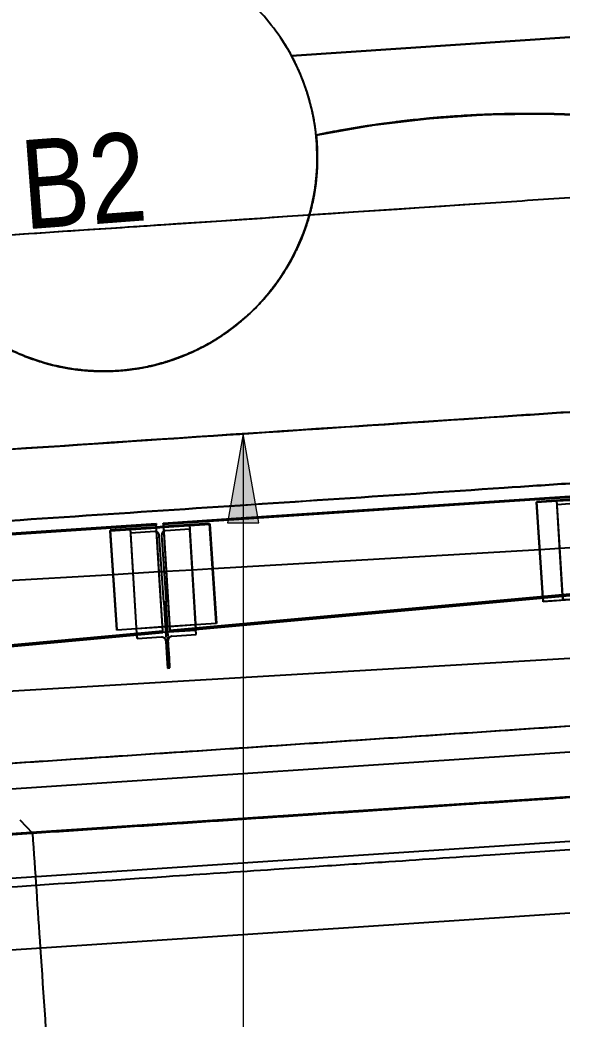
# Model space of a CAD drawing. Header units: metres. Extents: x -1161 to -1080, y 3 to 563.
# Drawn here: x -1092.385 to -1090.82, y 543.715 to 546.52 of the extents above; entities that cross this region are included whole.
import ezdxf

# ---------------------------------------------------------------- set-up
doc = ezdxf.new("R2010")
doc.units = ezdxf.units.M
for name, color, linetype, lineweight in [('A-ANNO-NOTE', 7, 'Continuous', 9), ('A-GENM', 7, 'Continuous', 35), ('G-ANNO-TEXT', 7, 'Continuous', 9)]:
    doc.layers.add(name, color=color, linetype=linetype, lineweight=lineweight)
doc.styles.add('Arial Narrow_2', font='ARIALN.TTF', dxfattribs={"height": 0.25})

# ---------------------------------------------------------------- blocks, each defined once
blk = doc.blocks.new('Foundations-Piles - Px-1200-66435276-DRG-2873171 - BARRIER LAYOUT')
at = {"layer": 'A-GENM', "color": 9, "lineweight": 25, "true_color": 0xbebebe}
for start, end in [(98.1818, 106.3636), (98.5782, 105.4247), (98.1818, 98.5782), (90, 98.1818), (95.8548, 98.1818), (90.7299, 95.8548), (90, 90.7299), (87.5897, 90), (81.8182, 90), (81.8182, 87.5897), (73.6364, 81.8182), (73.6364, 81.8182), (106.3636, 114.5455), (110.7525, 114.4246), (106.422, 110.7525), (105.4247, 106.3636), (65.4545, 73.6364), (65.4545, 73.6364), (114.5455, 122.7273), (114.5998, 118.9596), (57.2727, 65.4545), (57.2727, 65.4545), (118.9596, 122.6193), (122.7273, 128.2081), (127.1766, 128.2081), (122.7748, 127.1766), (49.0909, 57.2727), (49.0909, 57.2727), (130.9091, 139.0909), (130.9499, 135.4088), (128.2081, 130.9091), (128.2081, 130.8148), (40.9091, 49.0909), (40.9091, 49.0909), (135.4088, 139.0112), (139.0909, 147.2727), (32.7273, 40.9091), (32.7273, 40.9091), (139.1249, 147.2082), (147.2727, 155.4545), (147.3232, 155.4545), (24.5455, 32.6959), (24.5455, 32.6959), (155.4545, 163.6364), (155.5026, 163.6364), (16.3636, 24.5455), (16.3636, 24.5455), (163.6364, 171.8182), (163.6687, 171.8182), (8.1818, 16.3636), (8.1818, 16.3636), (171.8182, 180), (171.8345, 180), (0, 8.1818), (0, 8.1818), (180, 188.0537), (180, 196.3636), (351.8182, 0), (351.8182, 0), (188.0537, 188.1818), (188.2108, 190.7362), (190.7362, 196.1076), (343.6364, 351.8182), (343.6364, 351.8182), (196.1076, 196.3636), (196.3636, 204.4353), (196.4229, 199.3252), (335.4545, 343.6364), (335.4545, 343.6364), (199.3252, 204.1617), (204.1617, 204.4353), (204.5455, 212.7273), (204.5753, 207.6074), (327.2727, 335.4545), (327.2727, 335.4545), (207.6074, 212.216), (212.216, 212.6153), (212.7273, 229.0909), (212.7675, 215.7873), (319.0909, 327.2727), (319.0909, 327.2727), (215.7873, 220.2705), (220.2705, 220.7706), (220.9598, 223.9208), (223.9208, 228.3253), (310.9091, 319.0909), (312.0383, 319.0909), (228.3253, 228.9267), (310.9091, 312.0383), (229.0909, 245.4545), (229.1523, 232.0292), (232.0292, 236.3804), (302.7273, 310.9091), (304.1732, 308.7028), (308.7028, 310.9091), (236.3804, 237.0837), (294.5455, 302.7273), (300.7734, 302.7273), (302.7273, 304.1732), (237.3448, 240.1226), (240.1226, 244.4359), (296.2941, 300.7734), (244.4359, 245.2418), (245.4545, 261.8182), (245.5373, 248.2063), (248.2063, 252.4916), (286.3636, 294.5455), (288.5543, 292.879), (292.879, 294.5455), (294.5455, 296.2941), (252.4916, 253.2914), (253.7297, 256.2833), (256.2833, 260.5478), (278.1818, 286.3636), (280.4904, 284.7195), (284.7195, 286.0519), (286.4972, 288.5543), (260.5478, 261.5618), (261.8182, 269.2074), (261.922, 264.3556), (264.3556, 268.6045), (268.6045, 269.2074), (269.2074, 269.7239), (269.2074, 270), (270, 278.1818), (270.114, 272.4243), (272.4243, 276.6617), (276.6617, 277.8872), (278.3057, 280.4904)]:
    blk.add_arc((0, 0), 0.6, start, end, dxfattribs=at)
at = {"layer": 'A-GENM', "color": 254, "lineweight": 25, "true_color": 0xd1d1d1}
for start, end in [(114.4246, 114.5455), (220.7706, 220.9091), (228.9267, 229.0909), (237.0837, 237.2727), (245.2418, 245.4545), (253.4012, 253.6364), (286.0519, 286.4972), (261.5618, 261.8182), (269.7239, 270.114), (277.8872, 278.3057)]:
    blk.add_arc((0, 0), 0.6, start, end, dxfattribs=at)
blk = doc.blocks.new('Shotcrete Adaptive v1 - 1200 Dia Pile _ 2_000 Spacing-61394166-DRG-2873171 - BARRIER LAYOUT')
at = {"layer": 'A-GENM', "color": 9, "lineweight": 25, "true_color": 0xbebebe}
for p, q in [((-0.4546, 0.25), (0.3285, 0.25)), ((0.3285, 0.25), (-0.4546, 0.25))]:
    blk.add_line(p, q, dxfattribs=at)
for centre, radius, start, end in [((-1, 0), 0.6, 23.3367, 24.6243), ((-1, 0), 0.6, 23.3367, 24.6243), ((-1, 0), 0.6, 20.0093, 23.3367), ((-1, 0), 0.6, 20.0093, 23.3367), ((-1, 0), 0.6, 15.4714, 20.0093), ((-1, 0), 0.6, 15.4714, 20.0093), ((-1, 0), 0.6, 12.0806, 15.4714), ((-1, 0), 0.6, 12.0806, 15.4714), ((-1, 0), 0.6, 7.5924, 12.0806), ((-1, 0), 0.6, 7.5924, 12.0806), ((-1, 0), 0.6, 4.1865, 7.5924), ((-1, 0), 0.6, 4.1865, 7.5924), ((-1, 0), 0.6, 2.2116, 4.1865), ((-1, 0), 0.6, 2.2116, 4.1865), ((0, -2.95), 3, 83.9893, 97.6709), ((0, -2.95), 3, 94.3744, 94.7408), ((0, -2.95), 3, 91.3583, 91.6834), ((0, -2.95), 3, 88.3165, 88.6417), ((0, -2.95), 3, 85.259, 85.6257), ((0, -2.95), 3, 97.3435, 97.6709)]:
    blk.add_arc(centre, radius, start, end, dxfattribs=at)
at = {"layer": 'A-GENM', "color": 254, "lineweight": 25, "true_color": 0xd1d1d1}
for start, end in [(96.3062, 97.3435), (94.8901, 96.2931), (94.7408, 94.8877), (92.1182, 94.3744), (91.6834, 92.1128), (90.7285, 91.3583), (89.2752, 90.7239), (88.6417, 89.2706), (87.8863, 88.3165), (85.6257, 87.8809), (85.1118, 85.259), (83.9893, 85.1093)]:
    blk.add_arc((0, -2.95), 3, start, end, dxfattribs=at)
blk = doc.blocks.new('StitchPour_RS36B_01 - StitchPour_RS36B_01-61148557-DRG-2873171 - BARRIER LAYOUT')
at = {"layer": 'A-GENM', "color": 253, "lineweight": 25, "true_color": 0xa3a3a3}
for points, knots in [([(147.5236, -5.511), (147.4982, -5.4359), (147.2612, -4.7355), (146.8126, -3.4099), (146.3893, -2.1593), (146.1777, -1.5341)], [-0.2120186, -0.2120186, -0.2120186, -0.2120186, -0.2, -0.1, 0, 0, 0, 0]), ([(145.6093, -1.7264), (145.7681, -2.1953), (146.0855, -3.1331), (146.5298, -4.4462), (146.8155, -5.2903), (146.9424, -5.6655)], [-1, -1, -1, -1, -0.925, -0.85, -0.7899954, -0.7899954, -0.7899954, -0.7899954]), ([(147.1547, -4.4208), (147.1464, -4.3964), (147.1245, -4.3317), (147.1026, -4.267), (147.089, -4.2266)], [-0.15389503, -0.15389503, -0.15389503, -0.15389503, -0.15, -0.14354522, -0.14354522, -0.14354522, -0.14354522])]:
    blk.add_open_spline(points, degree=3, knots=knots, dxfattribs=at)
at = {"layer": 'A-GENM', "color": 9, "lineweight": 25, "true_color": 0xbebebe}
for points in [[(147.089, -4.2266), (147.0071, -3.9848), (146.9253, -3.743), (146.8435, -3.5012)], [(147.4473, -5.2856), (147.3498, -4.9973), (147.2522, -4.709), (147.1547, -4.4208)], [(146.8789, -5.4778), (146.8545, -5.4057), (146.8302, -5.3336), (146.8058, -5.2615)], [(147.5236, -5.511), (147.4982, -5.4359), (147.4727, -5.3607), (147.4473, -5.2856)], [(146.9424, -5.6655), (146.9213, -5.6029), (146.9001, -5.5404), (146.8789, -5.4778)]]:
    blk.add_open_spline(points, degree=3, dxfattribs=at)
at = {"layer": 'A-GENM', "color": 253, "lineweight": 25, "true_color": 0xa3a3a3}
blk.add_open_spline([(146.8058, -5.2615), (146.6416, -4.7765), (146.4775, -4.2915), (146.3134, -3.8064)], degree=3, dxfattribs=at)
blk = doc.blocks.new('SCR_SE_2 - SCR_SE_2-66993703-DRG-2873171 - BARRIER LAYOUT')
at = {"layer": 'A-GENM', "color": 253, "lineweight": 25, "true_color": 0xa3a3a3}
for p, q in [((0, 0.004), (0, 0)), ((1.18, 0.0039), (0, 0.004)), ((0.0016, -0.2988), (0, 0.004)), ((0.0009, -0.1696), (0, 0)), ((0.0001, 0), (1.18, 0)), ((1.18, 0), (1.18, 0.0039)), ((1.1817, -0.3276), (1.18, 0.0039)), ((1.18, 0), (1.18, -0.0059)), ((1.18, -0.0059), (1.1809, -0.1852)), ((0.0015, -0.2988), (0.0009, -0.1696)), ((1.1809, -0.1852), (1.1817, -0.3276)), ((0.0016, -0.3025), (0.0015, -0.2988)), ((0.0016, -0.3027), (0.0016, -0.2988)), ((0.0016, -0.2988), (1.1817, -0.3276)), ((1.1817, -0.3316), (0.0016, -0.3027)), ((1.1817, -0.3276), (1.1817, -0.3316)), ((1.1817, -0.3316), (1.1817, -0.3276))]:
    blk.add_line(p, q, dxfattribs=at)
blk = doc.blocks.new('SCR_SE_3 - SCR_SE_3-66993704-DRG-2873171 - BARRIER LAYOUT')
at = {"layer": 'A-GENM', "color": 253, "lineweight": 25, "true_color": 0xa3a3a3}
for p, q in [((0.9746, 0.0039), (0.0359, 0.0039)), ((1.18, 0.0039), (0.9746, 0.0039)), ((1.18, 0), (1.18, 0.0039)), ((1.18, 0.0039), (1.1816, -0.2983)), ((0.0362, 0), (1.18, 0)), ((1.18, 0), (1.18, -0.0059)), ((1.18, -0.0059), (1.1814, -0.2652)), ((0.0542, -0.2707), (1.1816, -0.2983)), ((1.1816, -0.3022), (0.0545, -0.2747)), ((1.1814, -0.2652), (1.1816, -0.2983)), ((1.1816, -0.2983), (1.1816, -0.3022)), ((1.1816, -0.2983), (1.1816, -0.3022))]:
    blk.add_line(p, q, dxfattribs=at)
blk = doc.blocks.new('PLATE ph - PLATE ph-V19-DRG-2873171 - BARRIER LAYOUT')
at = {"layer": 'A-GENM', "color": 253, "lineweight": 25, "true_color": 0xa3a3a3}
for p, q in [((-1091.8519, 545.1061), (-1091.9816, 545.0975)), ((-1091.8333, 544.8269), (-1091.8519, 545.1061)), ((-1091.8517, 545.1046), (-1091.8519, 545.1061)), ((-1092.0016, 545.0961), (-1092.1313, 545.0875)), ((-1092.1313, 545.0875), (-1092.1126, 544.8082)), ((-1092.1313, 545.0875), (-1092.1311, 545.086)), ((-1092.1311, 545.086), (-1092.0743, 545.0898)), ((-1092.1126, 544.8082), (-1092.1311, 545.086)), ((-1092.0743, 545.0898), (-1092.0015, 545.0946)), ((-1091.9816, 545.0975), (-1092.0016, 545.0961)), ((-1092.0015, 545.0946), (-1091.9815, 545.096)), ((-1091.9815, 545.096), (-1091.9087, 545.1008)), ((-1091.9087, 545.1008), (-1091.8518, 545.1046)), ((-1091.8517, 545.1046), (-1091.8331, 544.8254)), ((-1091.8916, 544.823), (-1091.8333, 544.8269)), ((-1091.8331, 544.8254), (-1091.8915, 544.8215)), ((-1091.8333, 544.8269), (-1091.8331, 544.8254)), ((-1092.1126, 544.8082), (-1092.0572, 544.8119)), ((-1092.1125, 544.8067), (-1092.1126, 544.8082)), ((-1092.1125, 544.8067), (-1092.1126, 544.8082)), ((-1092.0571, 544.8104), (-1092.1125, 544.8067)), ((-1092.0572, 544.8119), (-1091.9844, 544.8168)), ((-1091.9843, 544.8153), (-1092.0571, 544.8104)), ((-1091.9844, 544.8168), (-1091.9709, 544.8177)), ((-1091.9708, 544.8162), (-1091.9843, 544.8153)), ((-1091.9644, 544.8166), (-1091.97, 544.8162)), ((-1091.9696, 544.8178), (-1091.9645, 544.8181)), ((-1091.9645, 544.8181), (-1091.8916, 544.823)), ((-1091.8915, 544.8215), (-1091.9644, 544.8166))]:
    blk.add_line(p, q, dxfattribs=at)
blk = doc.blocks.new('PLATE ph - PLATE ph-V20-DRG-2873171 - BARRIER LAYOUT')
at = {"layer": 'A-GENM', "color": 253, "lineweight": 25, "true_color": 0xa3a3a3}
for p, q in [((-1090.8407, 545.1736), (-1090.9339, 545.1673)), ((-1090.9339, 545.1673), (-1090.9159, 544.8973)), ((-1090.9339, 545.1673), (-1090.9338, 545.1659)), ((-1090.9338, 545.1659), (-1090.877, 545.1696)), ((-1090.9159, 544.8973), (-1090.9338, 545.1659)), ((-1090.877, 545.1696), (-1090.8407, 545.1721)), ((-1090.9153, 544.8881), (-1090.9159, 544.8973)), ((-1090.9159, 544.8973), (-1090.9153, 544.8881)), ((-1090.9153, 544.8881), (-1090.8407, 544.893)), ((-1090.9152, 544.8866), (-1090.9153, 544.8881)), ((-1090.9152, 544.8866), (-1090.9153, 544.8881)), ((-1090.8407, 544.8916), (-1090.9152, 544.8866))]:
    blk.add_line(p, q, dxfattribs=at)
blk = doc.blocks.new('POST_2020_1B_310UB - 1B-68560600-DRG-2873171 - BARRIER LAYOUT')
at = {"layer": 'A-GENM', "color": 253, "lineweight": 25, "true_color": 0xa3a3a3}
for p, q in [((-1092.0744, 545.0913), (-1092.0016, 545.0961)), ((-1092.0736, 545.0793), (-1092.0744, 545.0913)), ((-1092.0563, 544.7972), (-1092.0744, 545.0913)), ((-1092.0055, 545.0839), (-1092.0736, 545.0793)), ((-1092.0562, 544.7972), (-1092.0736, 545.0793)), ((-1092.0032, 545.0838), (-1092.0055, 545.0839)), ((-1092.0011, 545.0833), (-1092.0032, 545.0838)), ((-1092.0016, 545.0961), (-1091.9816, 545.0975)), ((-1091.9972, 545.081), (-1092.0008, 545.0831)), ((-1091.9808, 545.0843), (-1091.9839, 545.0819)), ((-1091.9816, 545.0975), (-1091.9088, 545.1023)), ((-1091.9783, 545.0855), (-1091.9804, 545.0847)), ((-1091.9761, 545.0858), (-1091.9783, 545.0855)), ((-1091.908, 545.0904), (-1091.9761, 545.0858)), ((-1091.9088, 545.1023), (-1091.908, 545.0904)), ((-1091.9088, 545.1023), (-1091.8907, 544.8083)), ((-1091.8906, 544.8083), (-1091.908, 545.0904)), ((-1091.9808, 544.8851), (-1091.9934, 545.0731)), ((-1091.9867, 545.0735), (-1091.9741, 544.8856)), ((-1091.9749, 544.8855), (-1091.9808, 544.8851)), ((-1091.9808, 544.8851), (-1091.9752, 544.7889)), ((-1091.9685, 544.7894), (-1091.9741, 544.8856)), ((-1092.0562, 544.7952), (-1092.0563, 544.7972)), ((-1091.9833, 544.8001), (-1092.0562, 544.7952)), ((-1092.0561, 544.7952), (-1092.0562, 544.7972)), ((-1091.8906, 544.8063), (-1091.9833, 544.8001)), ((-1091.8907, 544.8083), (-1091.8906, 544.8063)), ((-1091.8898, 544.7946), (-1091.8906, 544.8083)), ((-1091.8898, 544.7946), (-1091.8906, 544.8063)), ((-1092.0562, 544.7952), (-1092.0561, 544.7932)), ((-1092.056, 544.7932), (-1092.0561, 544.7952)), ((-1092.0561, 544.7932), (-1092.0554, 544.7836)), ((-1092.0554, 544.7836), (-1092.056, 544.7932)), ((-1092.0554, 544.7836), (-1091.9873, 544.7881)), ((-1091.9873, 544.7881), (-1091.9851, 544.7881)), ((-1091.9851, 544.7881), (-1091.9829, 544.7876)), ((-1091.9829, 544.7876), (-1091.9791, 544.7854)), ((-1091.9752, 544.7776), (-1091.9751, 544.7759)), ((-1091.9751, 544.7881), (-1091.975, 544.7862)), ((-1091.9751, 544.7759), (-1091.9684, 544.7763)), ((-1091.9751, 544.7759), (-1091.9718, 544.7278)), ((-1091.9749, 544.7839), (-1091.9748, 544.7823)), ((-1091.9747, 544.7816), (-1091.9746, 544.7799)), ((-1091.9746, 544.7796), (-1091.9745, 544.7777)), ((-1091.9745, 544.7775), (-1091.9716, 544.7278)), ((-1091.9684, 544.7763), (-1091.9685, 544.7781)), ((-1091.9682, 544.7846), (-1091.9684, 544.7876)), ((-1091.9651, 544.7282), (-1091.9684, 544.7763)), ((-1091.9681, 544.7824), (-1091.9682, 544.7841)), ((-1091.9633, 544.7009), (-1091.968, 544.782)), ((-1091.9657, 544.7863), (-1091.9622, 544.7889)), ((-1091.9622, 544.7889), (-1091.9601, 544.7897)), ((-1091.9601, 544.7897), (-1091.959, 544.79)), ((-1091.9579, 544.7901), (-1091.8898, 544.7946)), ((-1091.9718, 544.7278), (-1091.9699, 544.7004)), ((-1091.9715, 544.7268), (-1091.9699, 544.7004)), ((-1091.9633, 544.7009), (-1091.9651, 544.7282)), ((-1091.9699, 544.7004), (-1091.9633, 544.7009))]:
    blk.add_line(p, q, dxfattribs=at)
for centre, start_param, end_param in [((-1091.9866, 544.7769), 0.005558, 0.79098), ((-1091.9571, 544.7788), 2.361753, 3.147174), ((-1091.9571, 544.7788), 1.626409, 1.676451), ((-1091.9571, 544.7788), 1.576366, 1.626409)]:
    blk.add_ellipse(centre, major_axis=(0.0114, 0.0007), ratio=0.989162, start_param=start_param, end_param=end_param, dxfattribs=at)
for points in [[(-1091.9934, 545.0731), (-1091.9935, 545.0746), (-1091.9942, 545.0775), (-1091.9961, 545.08), (-1091.9972, 545.081)], [(-1091.9839, 545.0819), (-1091.9849, 545.0807), (-1091.9864, 545.0781), (-1091.9868, 545.0751), (-1091.9867, 545.0735)]]:
    blk.add_open_spline(points, degree=3, dxfattribs=at)
blk = doc.blocks.new('POST_1820_1B_310UB - 1B-68564336-DRG-2873171 - BARRIER LAYOUT')
at = {"layer": 'A-GENM', "color": 253, "lineweight": 25, "true_color": 0xa3a3a3}
for p, q in [((-1090.8771, 545.1711), (-1090.8407, 545.1736)), ((-1090.8763, 545.1592), (-1090.8771, 545.1711)), ((-1090.8607, 544.9044), (-1090.8771, 545.1711)), ((-1090.8407, 545.1616), (-1090.8763, 545.1592)), ((-1090.8606, 544.9044), (-1090.8763, 545.1592)), ((-1090.8407, 544.9057), (-1090.8607, 544.9044)), ((-1090.8607, 544.9044), (-1090.8605, 544.9024)), ((-1090.8605, 544.9024), (-1090.8606, 544.9044)), ((-1090.8605, 544.9024), (-1090.8599, 544.8928)), ((-1090.8599, 544.8928), (-1090.8605, 544.9024)), ((-1090.8599, 544.8928), (-1090.8407, 544.894))]:
    blk.add_line(p, q, dxfattribs=at)
blk = doc.blocks.new('Top of Pavement - RL A - Top of Pavement - RL A-68818558-DRG-2873171 - BARRIER LAYOUT')
at = {"layer": 'A-GENM', "color": 9, "lineweight": 25, "true_color": 0xbebebe}
blk.add_open_spline([(144.5871, -2.0723), (144.6064, -2.1294), (144.6707, -2.3192), (144.7798, -2.6417), (144.9146, -3.04), (145.0494, -3.4383), (145.1842, -3.8366), (145.319, -4.2349), (145.4538, -4.6331), (145.5886, -5.0314), (145.7234, -5.4297), (145.8263, -5.7337), (145.8842, -5.9048), (145.8972, -5.9433)], degree=3, knots=[0.7010705, 0.7010705, 0.7010705, 0.7010705, 0.70231214, 0.70520231, 0.70809249, 0.71098266, 0.71387283, 0.71676301, 0.71965318, 0.72254335, 0.72543353, 0.7283237, 0.72916006, 0.72916006, 0.72916006, 0.72916006], dxfattribs=at)
for points in [[(145.6484, -4.5875), (145.6034, -4.4548), (145.5585, -4.322), (145.5136, -4.1892)], [(145.7832, -4.9858), (145.7382, -4.853), (145.6933, -4.7203), (145.6484, -4.5875)], [(145.918, -5.3841), (145.873, -5.2513), (145.8281, -5.1186), (145.7832, -4.9858)], [(146.0528, -5.7824), (146.0078, -5.6496), (145.9629, -5.5168), (145.918, -5.3841)], [(146.0899, -5.892), (146.0775, -5.8555), (146.0651, -5.8189), (146.0528, -5.7824)]]:
    blk.add_open_spline(points, degree=3, dxfattribs=at)
blk = doc.blocks.new('T2DPAA-T2D-C3S-RS-M3D-100334_rvt-1-DRG-2873171 - BARRIER LAYOUT')
at = {"layer": 'A-GENM', "color": 9, "lineweight": 25, "true_color": 0xbebebe}
for p, q in [((-1091.5509, 546.1721), (-1091.553, 546.1968)), ((-1091.5496, 546.1321), (-1091.5509, 546.1721)), ((-1091.55, 546.1139), (-1091.5496, 546.1321)), ((-1091.5533, 546.0676), (-1091.5514, 546.0878)), ((-1091.5514, 546.0878), (-1091.55, 546.1139)), ((-1091.5558, 546.048), (-1091.5538, 546.0637)), ((-1091.5537, 546.0639), (-1091.5534, 546.0669)), ((-1091.5638, 546.0043), (-1091.5584, 546.0315)), ((-1091.5584, 546.0315), (-1091.5558, 546.048)), ((-1091.5698, 545.9795), (-1091.5638, 546.0043)), ((-1091.5711, 545.9747), (-1091.5699, 545.9792)), ((-1091.5737, 545.9656), (-1091.572, 545.9715)), ((-1091.5719, 545.9718), (-1091.5712, 545.9743)), ((-1091.6029, 545.8866), (-1091.5877, 545.9234)), ((-1091.643, 545.8124), (-1091.6229, 545.8466)), ((-1091.6496, 545.8022), (-1091.643, 545.8124)), ((-1091.6684, 545.7754), (-1091.6498, 545.8019)), ((-1091.693, 545.7446), (-1091.6684, 545.7754)), ((-1091.7521, 545.6844), (-1091.7236, 545.7113)), ((-1091.819, 545.6331), (-1091.7873, 545.6555)), ((-1091.8924, 545.5917), (-1091.8584, 545.6092)), ((-1092.3846, 545.5817), (-1092.3037, 545.5539)), ((-1091.9709, 545.561), (-1091.9356, 545.5733)), ((-1092.221, 545.538), (-1092.193, 545.5354)), ((-1092.1359, 545.5339), (-1092.1032, 545.5356)), ((-1092.0529, 545.5416), (-1092.0508, 545.542)), ((-1092.0496, 545.5422), (-1092.0175, 545.5485)), ((-1092.3854, 544.2746), (-1092.3495, 544.2371))]:
    blk.add_line(p, q, dxfattribs=at)
at = {"layer": 'A-GENM', "color": 253, "lineweight": 25, "true_color": 0xa3a3a3}
for p, q in [((-1090.925, 545.0327), (-1091.8434, 544.979)), ((-1090.925, 545.0327), (-1091.8434, 544.979)), ((-1090.8687, 545.036), (-1090.925, 545.0327)), ((-1090.8687, 545.036), (-1090.925, 545.0327)), ((-1090.8407, 545.0377), (-1090.8687, 545.036)), ((-1090.8407, 545.0377), (-1090.8687, 545.036)), ((-1092.0667, 544.9659), (-1092.1229, 544.9626)), ((-1092.0667, 544.9659), (-1092.1229, 544.9626)), ((-1091.9938, 544.9702), (-1092.0667, 544.9659)), ((-1091.9938, 544.9702), (-1092.0667, 544.9659)), ((-1091.9802, 544.971), (-1091.9938, 544.9702)), ((-1091.9802, 544.971), (-1091.9938, 544.9702)), ((-1091.9739, 544.9714), (-1091.9798, 544.971)), ((-1091.9739, 544.9714), (-1091.9798, 544.971)), ((-1091.901, 544.9756), (-1091.9739, 544.9714)), ((-1091.901, 544.9756), (-1091.9739, 544.9714)), ((-1091.8434, 544.979), (-1091.901, 544.9756)), ((-1091.8434, 544.979), (-1091.901, 544.9756)), ((-1092.1229, 544.9626), (-1093.0414, 544.9089)), ((-1092.1229, 544.9626), (-1093.0414, 544.9089)), ((-1090.8407, 544.7272), (-1093.2197, 544.588)), ((-1090.8407, 544.7272), (-1093.2197, 544.588)), ((-1090.8407, 544.4643), (-1093.2033, 544.3076)), ((-1090.8407, 544.3393), (-1093.196, 544.1831)), ((-1090.8407, 544.214), (-1093.1887, 544.0583)), ((-1093.177, 543.8587), (-1090.8407, 544.0136))]:
    blk.add_line(p, q, dxfattribs=at)
at = {"layer": 'A-GENM', "color": 9, "lineweight": 25, "true_color": 0xbebebe, "flags": 128}
for points in [[(-1091.553, 546.1968), (-1091.3947, 546.2245), (-1091.2352, 546.2438), (-1091.075, 546.2545), (-1090.9143, 546.2566), (-1090.8407, 546.2546)], [(-1091.5877, 545.9234), (-1091.5782, 545.951), (-1091.5737, 545.9656)], [(-1091.6229, 545.8466), (-1091.6088, 545.8739), (-1091.6029, 545.8866)], [(-1091.7236, 545.7113), (-1091.7003, 545.7362), (-1091.693, 545.7446)], [(-1091.7873, 545.6555), (-1091.7594, 545.678), (-1091.7521, 545.6844)], [(-1091.8584, 545.6092), (-1091.8259, 545.6286), (-1091.819, 545.6331)], [(-1091.9356, 545.5733), (-1091.8987, 545.5888), (-1091.8924, 545.5917)], [(-1092.3037, 545.5539), (-1092.2224, 545.5382), (-1092.221, 545.538)], [(-1092.0175, 545.5485), (-1091.9762, 545.5594), (-1091.9709, 545.561)], [(-1092.193, 545.5354), (-1092.1396, 545.5339), (-1092.1368, 545.5339)], [(-1092.1032, 545.5356), (-1092.057, 545.541), (-1092.0529, 545.5416)]]:
    blk.add_lwpolyline(points, dxfattribs=at)
at = {"layer": 'A-GENM', "color": 9, "lineweight": 25, "true_color": 0xbebebe}
for points in [[(-1091.0458, 546.2555), (-1091.0554, 546.2552), (-1091.065, 546.2549), (-1091.0746, 546.2545)], [(-1090.9727, 546.2568), (-1090.9971, 546.2566), (-1091.0214, 546.2562), (-1091.0458, 546.2555)], [(-1090.9142, 546.2566), (-1090.9337, 546.2568), (-1090.9532, 546.2569), (-1090.9727, 546.2568)], [(-1090.8997, 546.2563), (-1090.9045, 546.2564), (-1090.9093, 546.2565), (-1090.9141, 546.2565)], [(-1090.8407, 546.2545), (-1090.8651, 546.2554), (-1090.8895, 546.2561), (-1090.9139, 546.2564)], [(-1090.8407, 546.2546), (-1090.8603, 546.2554), (-1090.88, 546.2559), (-1090.8997, 546.2563)], [(-1091.3368, 546.2325), (-1091.3562, 546.23), (-1091.3756, 546.2274), (-1091.3949, 546.2245)], [(-1091.2643, 546.2409), (-1091.2885, 546.2384), (-1091.3127, 546.2356), (-1091.3368, 546.2325)], [(-1091.2356, 546.2437), (-1091.2452, 546.2428), (-1091.2548, 546.2419), (-1091.2643, 546.2409)], [(-1091.1916, 546.2475), (-1091.206, 546.2464), (-1091.2204, 546.2452), (-1091.2349, 546.2438)], [(-1091.0746, 546.2545), (-1091.1281, 546.2524), (-1091.1816, 546.2488), (-1091.2348, 546.2438)], [(-1091.1187, 546.2524), (-1091.143, 546.2511), (-1091.1673, 546.2495), (-1091.1916, 546.2475)], [(-1091.0747, 546.2545), (-1091.0894, 546.2539), (-1091.104, 546.2532), (-1091.1187, 546.2524)], [(-1091.4812, 546.2104), (-1091.5052, 546.2062), (-1091.5291, 546.2016), (-1091.553, 546.1968)], [(-1091.3952, 546.2244), (-1091.448, 546.2165), (-1091.5006, 546.2072), (-1091.5529, 546.1965)], [(-1091.4092, 546.2224), (-1091.4332, 546.2187), (-1091.4572, 546.2147), (-1091.4812, 546.2104)], [(-1091.395, 546.2245), (-1091.3997, 546.2238), (-1091.4044, 546.2231), (-1091.4092, 546.2224)], [(-1091.553, 546.1968), (-1091.5514, 546.1825), (-1091.5505, 546.1682), (-1091.55, 546.1539)], [(-1091.5529, 546.1965), (-1091.5513, 546.1813), (-1091.5503, 546.166), (-1091.5499, 546.1507)], [(-1091.55, 546.1539), (-1091.5499, 546.1528), (-1091.5499, 546.1518), (-1091.5499, 546.1508)], [(-1091.5499, 546.1497), (-1091.5498, 546.1485), (-1091.5498, 546.1473), (-1091.5498, 546.146)], [(-1091.5499, 546.1497), (-1091.5498, 546.1485), (-1091.5498, 546.1472), (-1091.5498, 546.1459)], [(-1091.5498, 546.146), (-1091.5496, 546.1363), (-1091.5496, 546.1265), (-1091.5499, 546.1167)], [(-1091.5498, 546.1459), (-1091.5496, 546.1361), (-1091.5496, 546.1263), (-1091.5499, 546.1166)], [(-1091.5499, 546.1167), (-1091.5499, 546.1154), (-1091.55, 546.1141), (-1091.55, 546.1128)], [(-1091.5499, 546.1166), (-1091.5499, 546.1154), (-1091.55, 546.1141), (-1091.55, 546.1129)], [(-1091.5501, 546.1109), (-1091.5506, 546.0965), (-1091.5517, 546.0822), (-1091.5533, 546.068)], [(-1091.55, 546.1129), (-1091.55, 546.1122), (-1091.5501, 546.1116), (-1091.5501, 546.1109)], [(-1091.5541, 546.0607), (-1091.5551, 546.0524), (-1091.5563, 546.0441), (-1091.5577, 546.0358)], [(-1091.5541, 546.0606), (-1091.5551, 546.0523), (-1091.5563, 546.044), (-1091.5577, 546.0357)], [(-1091.5537, 546.0638), (-1091.5539, 546.0627), (-1091.554, 546.0617), (-1091.5541, 546.0607)], [(-1091.5537, 546.0638), (-1091.5539, 546.0627), (-1091.554, 546.0616), (-1091.5541, 546.0606)], [(-1091.5533, 546.068), (-1091.5534, 546.067), (-1091.5535, 546.0661), (-1091.5536, 546.0651)], [(-1091.5577, 546.0358), (-1091.558, 546.0337), (-1091.5584, 546.0316), (-1091.5588, 546.0294)], [(-1091.5577, 546.0357), (-1091.558, 546.0337), (-1091.5584, 546.0316), (-1091.5588, 546.0295)], [(-1091.5588, 546.0294), (-1091.5617, 546.0131), (-1091.5652, 545.9969), (-1091.5695, 545.9808)], [(-1091.5595, 546.0254), (-1091.5621, 546.0113), (-1091.5652, 545.9973), (-1091.5688, 545.9834)], [(-1091.5588, 546.0295), (-1091.559, 546.0282), (-1091.5593, 546.0268), (-1091.5595, 546.0254)], [(-1091.5705, 545.9769), (-1091.571, 545.9752), (-1091.5714, 545.9735), (-1091.5719, 545.9718)], [(-1091.5706, 545.9768), (-1091.571, 545.9751), (-1091.5715, 545.9734), (-1091.5719, 545.9718)], [(-1091.5701, 545.9786), (-1091.5702, 545.978), (-1091.5704, 545.9774), (-1091.5706, 545.9768)], [(-1091.57, 545.9787), (-1091.5702, 545.9781), (-1091.5704, 545.9775), (-1091.5705, 545.9769)], [(-1091.5694, 545.9809), (-1091.5696, 545.9805), (-1091.5697, 545.9801), (-1091.5698, 545.9797)], [(-1091.5688, 545.9834), (-1091.569, 545.9826), (-1091.5692, 545.9817), (-1091.5694, 545.9809)], [(-1091.5791, 545.9482), (-1091.5797, 545.9461), (-1091.5804, 545.9441), (-1091.5811, 545.942)], [(-1091.5791, 545.9482), (-1091.5797, 545.9462), (-1091.5804, 545.9442), (-1091.581, 545.9422)], [(-1091.5766, 545.9561), (-1091.5774, 545.9534), (-1091.5782, 545.9508), (-1091.5791, 545.9482)], [(-1091.5766, 545.956), (-1091.5774, 545.9534), (-1091.5782, 545.9508), (-1091.5791, 545.9482)], [(-1091.5719, 545.9718), (-1091.5734, 545.9665), (-1091.575, 545.9613), (-1091.5766, 545.956)], [(-1091.5811, 545.942), (-1091.5857, 545.9284), (-1091.5908, 545.915), (-1091.5963, 545.9018)], [(-1091.581, 545.9422), (-1091.5856, 545.9286), (-1091.5907, 545.9152), (-1091.5962, 545.902)], [(-1091.5987, 545.8963), (-1091.6011, 545.8906), (-1091.6036, 545.8849), (-1091.6063, 545.8793)], [(-1091.5987, 545.8961), (-1091.6011, 545.8905), (-1091.6037, 545.8849), (-1091.6063, 545.8793)], [(-1091.5972, 545.8998), (-1091.5977, 545.8986), (-1091.5982, 545.8974), (-1091.5987, 545.8961)], [(-1091.5972, 545.8997), (-1091.5977, 545.8986), (-1091.5982, 545.8974), (-1091.5987, 545.8963)], [(-1091.5962, 545.902), (-1091.5965, 545.9012), (-1091.5968, 545.9005), (-1091.5972, 545.8998)], [(-1091.5963, 545.9018), (-1091.5966, 545.9011), (-1091.5969, 545.9004), (-1091.5972, 545.8997)], [(-1091.6143, 545.8629), (-1091.6207, 545.8501), (-1091.6277, 545.8376), (-1091.635, 545.8253)], [(-1091.6105, 545.8706), (-1091.6117, 545.8679), (-1091.613, 545.8653), (-1091.6143, 545.8628)], [(-1091.6104, 545.8706), (-1091.6117, 545.868), (-1091.613, 545.8655), (-1091.6143, 545.8629)], [(-1091.6063, 545.8792), (-1091.6077, 545.8763), (-1091.6091, 545.8734), (-1091.6105, 545.8706)], [(-1091.6063, 545.8792), (-1091.6077, 545.8763), (-1091.609, 545.8735), (-1091.6104, 545.8706)], [(-1091.6465, 545.8069), (-1091.6484, 545.804), (-1091.6503, 545.801), (-1091.6523, 545.7982)], [(-1091.6465, 545.8069), (-1091.6484, 545.804), (-1091.6503, 545.8011), (-1091.6523, 545.7982)], [(-1091.6385, 545.8195), (-1091.6411, 545.8153), (-1091.6438, 545.8111), (-1091.6465, 545.8069)], [(-1091.6385, 545.8195), (-1091.6411, 545.8153), (-1091.6438, 545.8111), (-1091.6465, 545.8069)], [(-1091.6364, 545.8231), (-1091.6369, 545.8222), (-1091.6375, 545.8213), (-1091.638, 545.8204)], [(-1091.6364, 545.823), (-1091.6369, 545.8222), (-1091.6374, 545.8213), (-1091.638, 545.8205)], [(-1091.6351, 545.8251), (-1091.6355, 545.8245), (-1091.6358, 545.824), (-1091.6362, 545.8234)], [(-1091.635, 545.8253), (-1091.6354, 545.8247), (-1091.6358, 545.824), (-1091.6361, 545.8234)], [(-1091.6586, 545.789), (-1091.6668, 545.7773), (-1091.6755, 545.7659), (-1091.6845, 545.7548)], [(-1091.6585, 545.7892), (-1091.6667, 545.7775), (-1091.6754, 545.766), (-1091.6844, 545.7549)], [(-1091.6523, 545.7982), (-1091.6544, 545.7951), (-1091.6564, 545.7921), (-1091.6586, 545.789)], [(-1091.6523, 545.7982), (-1091.6543, 545.7952), (-1091.6564, 545.7922), (-1091.6585, 545.7892)], [(-1091.6876, 545.751), (-1091.6905, 545.7475), (-1091.6935, 545.744), (-1091.6964, 545.7406)], [(-1091.6877, 545.7509), (-1091.6906, 545.7474), (-1091.6935, 545.744), (-1091.6964, 545.7406)], [(-1091.6844, 545.7549), (-1091.6848, 545.7544), (-1091.6852, 545.7539), (-1091.6856, 545.7534)], [(-1091.6845, 545.7548), (-1091.6849, 545.7543), (-1091.6853, 545.7538), (-1091.6856, 545.7534)], [(-1091.7129, 545.7224), (-1091.7227, 545.712), (-1091.7329, 545.7019), (-1091.7435, 545.6922)], [(-1091.7128, 545.7225), (-1091.7226, 545.7121), (-1091.7328, 545.702), (-1091.7433, 545.6923)], [(-1091.7037, 545.7324), (-1091.7067, 545.729), (-1091.7098, 545.7257), (-1091.7129, 545.7224)], [(-1091.7037, 545.7324), (-1091.7067, 545.7291), (-1091.7097, 545.7258), (-1091.7128, 545.7225)], [(-1091.6964, 545.7406), (-1091.6988, 545.7378), (-1091.7013, 545.7351), (-1091.7037, 545.7324)], [(-1091.6964, 545.7406), (-1091.6988, 545.7378), (-1091.7012, 545.7351), (-1091.7037, 545.7324)], [(-1091.7637, 545.6744), (-1091.7678, 545.671), (-1091.7719, 545.6676), (-1091.7761, 545.6642)], [(-1091.7637, 545.6744), (-1091.7677, 545.671), (-1091.7719, 545.6676), (-1091.776, 545.6643)], [(-1091.7552, 545.6817), (-1091.758, 545.6792), (-1091.7608, 545.6768), (-1091.7637, 545.6744)], [(-1091.7552, 545.6817), (-1091.758, 545.6792), (-1091.7608, 545.6768), (-1091.7637, 545.6744)], [(-1091.7466, 545.6893), (-1091.7495, 545.6867), (-1091.7523, 545.6842), (-1091.7552, 545.6817)], [(-1091.7467, 545.6892), (-1091.7495, 545.6867), (-1091.7523, 545.6842), (-1091.7552, 545.6817)], [(-1091.7446, 545.6912), (-1091.7453, 545.6905), (-1091.746, 545.6899), (-1091.7467, 545.6892)], [(-1091.7446, 545.6912), (-1091.7453, 545.6905), (-1091.7459, 545.6899), (-1091.7466, 545.6893)], [(-1091.7433, 545.6923), (-1091.7437, 545.6919), (-1091.7441, 545.6916), (-1091.7446, 545.6912)], [(-1091.7435, 545.6922), (-1091.7438, 545.6918), (-1091.7442, 545.6915), (-1091.7446, 545.6912)], [(-1091.8107, 545.6387), (-1091.8113, 545.6383), (-1091.8118, 545.6379), (-1091.8124, 545.6375)], [(-1091.8106, 545.6388), (-1091.811, 545.6385), (-1091.8114, 545.6382), (-1091.8118, 545.638)], [(-1091.7761, 545.6642), (-1091.7873, 545.6553), (-1091.7989, 545.6468), (-1091.8107, 545.6387)], [(-1091.776, 545.6643), (-1091.7872, 545.6554), (-1091.7988, 545.6469), (-1091.8106, 545.6388)], [(-1091.847, 545.6157), (-1091.8594, 545.6085), (-1091.8721, 545.6017), (-1091.8849, 545.5953)], [(-1091.8469, 545.6157), (-1091.8593, 545.6085), (-1091.872, 545.6017), (-1091.8848, 545.5954)], [(-1091.8309, 545.6254), (-1091.8362, 545.6221), (-1091.8416, 545.6188), (-1091.847, 545.6157)], [(-1091.8309, 545.6254), (-1091.8362, 545.6221), (-1091.8416, 545.6189), (-1091.8469, 545.6157)], [(-1091.8217, 545.6313), (-1091.8248, 545.6293), (-1091.8278, 545.6274), (-1091.8309, 545.6254)], [(-1091.8217, 545.6313), (-1091.8247, 545.6293), (-1091.8278, 545.6274), (-1091.8309, 545.6254)], [(-1091.8137, 545.6366), (-1091.8164, 545.6348), (-1091.819, 545.6331), (-1091.8217, 545.6313)], [(-1091.8138, 545.6366), (-1091.8164, 545.6348), (-1091.8191, 545.6331), (-1091.8217, 545.6313)], [(-1091.8126, 545.6374), (-1091.813, 545.6371), (-1091.8134, 545.6368), (-1091.8138, 545.6366)], [(-1092.3845, 545.5817), (-1092.3977, 545.5873), (-1092.4106, 545.5933), (-1092.4232, 545.5998)], [(-1091.9041, 545.5863), (-1091.9108, 545.5833), (-1091.9174, 545.5805), (-1091.9242, 545.5778)], [(-1091.9041, 545.5863), (-1091.9107, 545.5834), (-1091.9174, 545.5805), (-1091.9241, 545.5778)], [(-1091.8947, 545.5907), (-1091.8978, 545.5892), (-1091.901, 545.5877), (-1091.9041, 545.5863)], [(-1091.8946, 545.5907), (-1091.8978, 545.5892), (-1091.9009, 545.5877), (-1091.9041, 545.5863)], [(-1091.8877, 545.594), (-1091.89, 545.5929), (-1091.8923, 545.5918), (-1091.8947, 545.5907)], [(-1091.8877, 545.594), (-1091.89, 545.5928), (-1091.8923, 545.5918), (-1091.8946, 545.5907)], [(-1092.3446, 545.5664), (-1092.3581, 545.571), (-1092.3714, 545.5761), (-1092.3846, 545.5817)], [(-1092.3446, 545.5664), (-1092.3581, 545.571), (-1092.3714, 545.5761), (-1092.3845, 545.5817)], [(-1092.3037, 545.5539), (-1092.3175, 545.5576), (-1092.3312, 545.5617), (-1092.3446, 545.5664)], [(-1092.3037, 545.5539), (-1092.3175, 545.5576), (-1092.3312, 545.5617), (-1092.3446, 545.5664)], [(-1092.2618, 545.5444), (-1092.2759, 545.5471), (-1092.2899, 545.5502), (-1092.3037, 545.5539)], [(-1092.2618, 545.5444), (-1092.2759, 545.547), (-1092.2899, 545.5502), (-1092.3037, 545.5539)], [(-1091.9818, 545.5578), (-1091.9898, 545.5554), (-1091.9978, 545.5533), (-1092.0059, 545.5513)], [(-1091.9818, 545.5577), (-1091.9897, 545.5554), (-1091.9978, 545.5533), (-1092.0059, 545.5513)], [(-1091.9726, 545.5605), (-1091.9757, 545.5595), (-1091.9787, 545.5586), (-1091.9818, 545.5578)], [(-1091.9726, 545.5605), (-1091.9757, 545.5596), (-1091.9787, 545.5586), (-1091.9818, 545.5577)], [(-1091.9645, 545.5631), (-1091.9672, 545.5622), (-1091.9699, 545.5613), (-1091.9726, 545.5605)], [(-1091.9646, 545.563), (-1091.9673, 545.5622), (-1091.9699, 545.5613), (-1091.9726, 545.5605)], [(-1091.9242, 545.5778), (-1091.9375, 545.5724), (-1091.9509, 545.5675), (-1091.9646, 545.563)], [(-1092.225, 545.5385), (-1092.2373, 545.5401), (-1092.2496, 545.542), (-1092.2618, 545.5444)], [(-1092.225, 545.5385), (-1092.2373, 545.5401), (-1092.2496, 545.542), (-1092.2618, 545.5444)], [(-1092.2214, 545.5381), (-1092.2226, 545.5382), (-1092.2238, 545.5384), (-1092.225, 545.5385)], [(-1092.2213, 545.5381), (-1092.2226, 545.5382), (-1092.2238, 545.5384), (-1092.225, 545.5385)], [(-1092.2193, 545.5379), (-1092.22, 545.5379), (-1092.2207, 545.538), (-1092.2214, 545.5381)], [(-1092.2193, 545.5378), (-1092.22, 545.5379), (-1092.2207, 545.538), (-1092.2213, 545.5381)], [(-1092.1765, 545.5344), (-1092.1908, 545.535), (-1092.2051, 545.5362), (-1092.2193, 545.5379)], [(-1092.1439, 545.5338), (-1092.1547, 545.5337), (-1092.1656, 545.5339), (-1092.1765, 545.5344)], [(-1092.1439, 545.5338), (-1092.1547, 545.5337), (-1092.1656, 545.5339), (-1092.1765, 545.5344)], [(-1092.1376, 545.5339), (-1092.1397, 545.5339), (-1092.1418, 545.5338), (-1092.1439, 545.5338)], [(-1092.1376, 545.5339), (-1092.1397, 545.5339), (-1092.1418, 545.5338), (-1092.1439, 545.5338)], [(-1092.1335, 545.534), (-1092.1349, 545.534), (-1092.1362, 545.5339), (-1092.1376, 545.5339)], [(-1092.1335, 545.534), (-1092.1348, 545.534), (-1092.1362, 545.5339), (-1092.1376, 545.5339)], [(-1092.0906, 545.5367), (-1092.1049, 545.5353), (-1092.1192, 545.5344), (-1092.1335, 545.534)], [(-1092.0906, 545.5367), (-1092.1048, 545.5353), (-1092.1191, 545.5344), (-1092.1335, 545.534)], [(-1092.0622, 545.5402), (-1092.0717, 545.5388), (-1092.0811, 545.5376), (-1092.0906, 545.5367)], [(-1092.0542, 545.5414), (-1092.0568, 545.541), (-1092.0595, 545.5406), (-1092.0622, 545.5402)], [(-1092.0541, 545.5414), (-1092.0568, 545.541), (-1092.0595, 545.5406), (-1092.0622, 545.5402)], [(-1092.048, 545.5425), (-1092.0501, 545.5421), (-1092.0521, 545.5418), (-1092.0542, 545.5414)], [(-1092.0479, 545.5425), (-1092.05, 545.5421), (-1092.0521, 545.5418), (-1092.0541, 545.5414)], [(-1092.0059, 545.5513), (-1092.0198, 545.5478), (-1092.0339, 545.5449), (-1092.048, 545.5425)], [(-1092.0059, 545.5513), (-1092.0198, 545.5478), (-1092.0338, 545.5449), (-1092.0479, 545.5425)], [(-1090.8407, 545.2188), (-1090.9022, 545.2147), (-1090.9637, 545.2106), (-1091.0252, 545.2065)], [(-1091.0252, 545.2065), (-1091.3545, 545.1846), (-1091.6838, 545.1626), (-1092.0131, 545.1407)], [(-1092.0131, 545.1407), (-1092.3424, 545.1187), (-1092.6718, 545.0968), (-1093.0011, 545.0748)], [(-1091.151, 544.317), (-1091.0475, 544.3239), (-1090.9441, 544.3308), (-1090.8407, 544.3377)], [(-1091.5505, 544.2904), (-1091.4173, 544.2993), (-1091.2842, 544.3082), (-1091.151, 544.317)], [(-1092.3495, 544.2371), (-1092.2163, 544.246), (-1092.0831, 544.2549), (-1091.95, 544.2638)], [(-1091.95, 544.2638), (-1091.8168, 544.2727), (-1091.6836, 544.2815), (-1091.5505, 544.2904)], [(-1092.3495, 544.2371), (-1092.3422, 544.1298), (-1092.335, 544.0224), (-1092.3277, 543.915)], [(-1091.3677, 544.155), (-1091.4305, 544.1509), (-1091.4932, 544.1467), (-1091.5559, 544.1425)], [(-1092.3277, 543.915), (-1092.3097, 543.6478), (-1092.2917, 543.3806), (-1092.2737, 543.1134)]]:
    blk.add_open_spline(points, degree=3, dxfattribs=at)
for points, knots in [([(-1090.9141, 546.2565), (-1090.9336, 546.2567), (-1090.9871, 546.257), (-1091.0406, 546.2558), (-1091.0745, 546.2545)], [-0.8003009, -0.8003009, -0.8003009, -0.8003009, -0.7272727, -0.6004875, -0.6004875, -0.6004875, -0.6004875]), ([(-1091.2357, 546.2437), (-1091.2452, 546.2428), (-1091.2985, 546.2376), (-1091.3516, 546.2309), (-1091.395, 546.2244)], [-0.3994505, -0.3994505, -0.3994505, -0.3994505, -0.3636364, -0.1996585, -0.1996585, -0.1996585, -0.1996585]), ([(-1091.55, 546.1128), (-1091.5504, 546.1014), (-1091.5514, 546.0854), (-1091.5531, 546.0695), (-1091.5536, 546.0651)], [-0.92782951, -0.92782951, -0.92782951, -0.92782951, -0.89814815, -0.88655137, -0.88655137, -0.88655137, -0.88655137]), ([(-1091.5719, 545.9718), (-1091.5728, 545.9687), (-1091.5743, 545.9634), (-1091.5759, 545.9582), (-1091.5766, 545.9561)], [-0.80458747, -0.80458747, -0.80458747, -0.80458747, -0.7962963, -0.79051099, -0.79051099, -0.79051099, -0.79051099]), ([(-1091.6143, 545.8628), (-1091.616, 545.8596), (-1091.6225, 545.8468), (-1091.6296, 545.8343), (-1091.6351, 545.8251)], [-0.7037037, -0.7037037, -0.7037037, -0.7037037, -0.69444444, -0.66666667, -0.66666667, -0.66666667, -0.66666667]), ([(-1091.9241, 545.5778), (-1091.9341, 545.5737), (-1091.9475, 545.5687), (-1091.9611, 545.5642), (-1091.9645, 545.5631)], [0.66666667, 0.66666667, 0.66666667, 0.66666667, 0.69444444, 0.7037037, 0.7037037, 0.7037037, 0.7037037]), ([(-1092.1765, 545.5344), (-1092.1801, 545.5345), (-1092.1944, 545.5353), (-1092.2087, 545.5366), (-1092.2193, 545.5378)], [0.88888889, 0.88888889, 0.88888889, 0.88888889, 0.89814815, 0.92592593, 0.92592593, 0.92592593, 0.92592593]), ([(-1092.0622, 545.5402), (-1092.0646, 545.5398), (-1092.074, 545.5385), (-1092.0834, 545.5374), (-1092.0906, 545.5367)], [0.79024342, 0.79024342, 0.79024342, 0.79024342, 0.7962963, 0.81481481, 0.81481481, 0.81481481, 0.81481481]), ([(-1090.8407, 544.5371), (-1090.8736, 544.5349), (-1091.0389, 544.5239), (-1091.3368, 544.504), (-1091.7343, 544.4775), (-1092.1317, 544.451), (-1092.3967, 544.4334), (-1092.5292, 544.4245)], [-0.1573396, -0.1573396, -0.1573396, -0.1573396, -0.1481481, -0.1111111, -0.0740741, -0.037037, 0, 0, 0, 0]), ([(-1090.8407, 544.1902), (-1090.9153, 544.1852), (-1091.091, 544.1735), (-1091.2666, 544.1618), (-1091.3677, 544.155)], [-0.42988873, -0.42988873, -0.42988873, -0.42988873, -0.38888889, -0.33333333, -0.33333333, -0.33333333, -0.33333333])]:
    blk.add_open_spline(points, degree=3, knots=knots, dxfattribs=at)
at = {"layer": 'A-GENM', "color": 254, "lineweight": 25, "true_color": 0xd1d1d1}
for points in [[(-1091.0745, 546.2545), (-1091.0649, 546.2548), (-1091.0553, 546.2552), (-1091.0457, 546.2555)], [(-1091.0457, 546.2555), (-1091.0214, 546.2562), (-1090.9971, 546.2566), (-1090.9727, 546.2567)], [(-1090.9727, 546.2567), (-1090.9532, 546.2568), (-1090.9336, 546.2567), (-1090.9141, 546.2565)], [(-1090.9139, 546.2564), (-1090.9092, 546.2564), (-1090.9044, 546.2563), (-1090.8997, 546.2562)], [(-1090.8997, 546.2562), (-1090.88, 546.2558), (-1090.8603, 546.2552), (-1090.8407, 546.2545)], [(-1091.395, 546.2244), (-1091.3756, 546.2273), (-1091.3562, 546.23), (-1091.3368, 546.2325)], [(-1091.3368, 546.2325), (-1091.3127, 546.2356), (-1091.2885, 546.2384), (-1091.2643, 546.2409)], [(-1091.2643, 546.2409), (-1091.2548, 546.2419), (-1091.2452, 546.2428), (-1091.2357, 546.2437)], [(-1091.2348, 546.2438), (-1091.2204, 546.2452), (-1091.206, 546.2464), (-1091.1916, 546.2475)], [(-1091.1916, 546.2475), (-1091.1673, 546.2495), (-1091.143, 546.2511), (-1091.1187, 546.2524)], [(-1091.1187, 546.2524), (-1091.104, 546.2532), (-1091.0893, 546.2539), (-1091.0746, 546.2545)], [(-1091.5529, 546.1965), (-1091.5291, 546.2014), (-1091.5052, 546.206), (-1091.4812, 546.2103)], [(-1091.4812, 546.2103), (-1091.4572, 546.2145), (-1091.4332, 546.2185), (-1091.4092, 546.2222)], [(-1091.4092, 546.2222), (-1091.4045, 546.223), (-1091.3998, 546.2237), (-1091.3952, 546.2244)], [(-1091.55, 546.1536), (-1091.5504, 546.1679), (-1091.5514, 546.1822), (-1091.5529, 546.1965)], [(-1091.5499, 546.1507), (-1091.5499, 546.1517), (-1091.5499, 546.1526), (-1091.55, 546.1536)], [(-1091.5498, 546.146), (-1091.5498, 546.1473), (-1091.5498, 546.1485), (-1091.5499, 546.1497)], [(-1091.5499, 546.1167), (-1091.5496, 546.1265), (-1091.5496, 546.1363), (-1091.5498, 546.146)], [(-1091.55, 546.1128), (-1091.55, 546.1141), (-1091.5499, 546.1154), (-1091.5499, 546.1167)], [(-1091.5533, 546.0677), (-1091.5517, 546.082), (-1091.5506, 546.0963), (-1091.5501, 546.1106)], [(-1091.5501, 546.1106), (-1091.5501, 546.1114), (-1091.55, 546.1121), (-1091.55, 546.1128)], [(-1091.5577, 546.0358), (-1091.5563, 546.0441), (-1091.5551, 546.0524), (-1091.5541, 546.0607)], [(-1091.5541, 546.0607), (-1091.554, 546.0617), (-1091.5539, 546.0627), (-1091.5537, 546.0638)], [(-1091.5536, 546.0651), (-1091.5535, 546.0659), (-1091.5534, 546.0668), (-1091.5533, 546.0677)], [(-1091.5588, 546.0294), (-1091.5584, 546.0316), (-1091.558, 546.0337), (-1091.5577, 546.0358)], [(-1091.5688, 545.9832), (-1091.5652, 545.9971), (-1091.5621, 546.0111), (-1091.5595, 546.0252)], [(-1091.5595, 546.0252), (-1091.5593, 546.0266), (-1091.559, 546.028), (-1091.5588, 546.0294)], [(-1091.5719, 545.9718), (-1091.5715, 545.9735), (-1091.571, 545.9752), (-1091.5705, 545.9769)], [(-1091.5705, 545.9769), (-1091.5704, 545.9775), (-1091.5702, 545.9781), (-1091.57, 545.9787)], [(-1091.5695, 545.9808), (-1091.5693, 545.9816), (-1091.569, 545.9824), (-1091.5688, 545.9832)], [(-1091.5811, 545.942), (-1091.5804, 545.9441), (-1091.5797, 545.9461), (-1091.5791, 545.9482)], [(-1091.5791, 545.9482), (-1091.5782, 545.9508), (-1091.5774, 545.9534), (-1091.5766, 545.9561)], [(-1091.5766, 545.9561), (-1091.5749, 545.9613), (-1091.5734, 545.9665), (-1091.5719, 545.9718)], [(-1091.5963, 545.9018), (-1091.5908, 545.915), (-1091.5857, 545.9284), (-1091.5811, 545.942)], [(-1091.6063, 545.8793), (-1091.6036, 545.8849), (-1091.6011, 545.8906), (-1091.5987, 545.8963)], [(-1091.5987, 545.8963), (-1091.5982, 545.8974), (-1091.5977, 545.8986), (-1091.5972, 545.8997)], [(-1091.5972, 545.8997), (-1091.5969, 545.9004), (-1091.5966, 545.9011), (-1091.5963, 545.9018)], [(-1091.6351, 545.8251), (-1091.6278, 545.8374), (-1091.6208, 545.85), (-1091.6143, 545.8628)], [(-1091.6143, 545.8628), (-1091.613, 545.8653), (-1091.6117, 545.8679), (-1091.6105, 545.8706)], [(-1091.6105, 545.8706), (-1091.6091, 545.8734), (-1091.6077, 545.8763), (-1091.6063, 545.8792)], [(-1091.6523, 545.7982), (-1091.6503, 545.8011), (-1091.6484, 545.804), (-1091.6465, 545.8069)], [(-1091.6465, 545.8069), (-1091.6438, 545.8111), (-1091.6411, 545.8153), (-1091.6385, 545.8195)], [(-1091.638, 545.8205), (-1091.6374, 545.8213), (-1091.6369, 545.8222), (-1091.6364, 545.823)], [(-1091.6362, 545.8234), (-1091.6358, 545.824), (-1091.6355, 545.8245), (-1091.6351, 545.8251)], [(-1091.6845, 545.7548), (-1091.6755, 545.7659), (-1091.6668, 545.7773), (-1091.6586, 545.7891)], [(-1091.6586, 545.7891), (-1091.6564, 545.7921), (-1091.6544, 545.7951), (-1091.6523, 545.7982)], [(-1091.6964, 545.7406), (-1091.6935, 545.744), (-1091.6905, 545.7475), (-1091.6876, 545.751)], [(-1091.6856, 545.7534), (-1091.6853, 545.7538), (-1091.6849, 545.7543), (-1091.6845, 545.7548)], [(-1091.7434, 545.6922), (-1091.7329, 545.7019), (-1091.7227, 545.712), (-1091.7129, 545.7224)], [(-1091.7129, 545.7224), (-1091.7098, 545.7257), (-1091.7067, 545.729), (-1091.7037, 545.7323)], [(-1091.7037, 545.7323), (-1091.7013, 545.7351), (-1091.6988, 545.7378), (-1091.6964, 545.7406)], [(-1091.7761, 545.6642), (-1091.7719, 545.6676), (-1091.7678, 545.671), (-1091.7637, 545.6744)], [(-1091.7637, 545.6744), (-1091.7608, 545.6768), (-1091.758, 545.6792), (-1091.7552, 545.6817)], [(-1091.7552, 545.6817), (-1091.7523, 545.6842), (-1091.7494, 545.6867), (-1091.7466, 545.6893)], [(-1091.7466, 545.6893), (-1091.7459, 545.6899), (-1091.7453, 545.6905), (-1091.7446, 545.6912)], [(-1091.7446, 545.6912), (-1091.7442, 545.6915), (-1091.7438, 545.6918), (-1091.7434, 545.6922)], [(-1091.8124, 545.6376), (-1091.8118, 545.6379), (-1091.8113, 545.6383), (-1091.8107, 545.6387)], [(-1091.8107, 545.6387), (-1091.7989, 545.6468), (-1091.7873, 545.6553), (-1091.7761, 545.6642)], [(-1091.8849, 545.5953), (-1091.8721, 545.6017), (-1091.8594, 545.6084), (-1091.847, 545.6157)], [(-1091.847, 545.6157), (-1091.8416, 545.6188), (-1091.8362, 545.6221), (-1091.8309, 545.6254)], [(-1091.8309, 545.6254), (-1091.8278, 545.6274), (-1091.8248, 545.6293), (-1091.8217, 545.6313)], [(-1091.8217, 545.6313), (-1091.819, 545.6331), (-1091.8164, 545.6348), (-1091.8137, 545.6366)], [(-1091.9242, 545.5778), (-1091.9174, 545.5805), (-1091.9108, 545.5833), (-1091.9041, 545.5863)], [(-1091.9041, 545.5863), (-1091.901, 545.5877), (-1091.8978, 545.5892), (-1091.8947, 545.5907)], [(-1091.8947, 545.5907), (-1091.8923, 545.5918), (-1091.89, 545.5929), (-1091.8877, 545.594)], [(-1092.3845, 545.5817), (-1092.3714, 545.5761), (-1092.3581, 545.571), (-1092.3446, 545.5664)], [(-1092.3446, 545.5664), (-1092.3312, 545.5617), (-1092.3175, 545.5576), (-1092.3037, 545.5539)], [(-1092.3037, 545.5539), (-1092.2899, 545.5502), (-1092.2759, 545.547), (-1092.2618, 545.5444)], [(-1092.0059, 545.5513), (-1091.9978, 545.5533), (-1091.9898, 545.5554), (-1091.9818, 545.5578)], [(-1091.9818, 545.5578), (-1091.9787, 545.5586), (-1091.9757, 545.5595), (-1091.9726, 545.5605)], [(-1091.9726, 545.5605), (-1091.9699, 545.5613), (-1091.9673, 545.5622), (-1091.9646, 545.563)], [(-1092.2618, 545.5444), (-1092.2496, 545.542), (-1092.2373, 545.5401), (-1092.225, 545.5385)], [(-1092.225, 545.5385), (-1092.2238, 545.5384), (-1092.2226, 545.5382), (-1092.2214, 545.5381)], [(-1092.2214, 545.5381), (-1092.2207, 545.538), (-1092.22, 545.5379), (-1092.2193, 545.5378)], [(-1092.1765, 545.5344), (-1092.1656, 545.5339), (-1092.1547, 545.5337), (-1092.1439, 545.5338)], [(-1092.1439, 545.5338), (-1092.1418, 545.5338), (-1092.1397, 545.5339), (-1092.1376, 545.5339)], [(-1092.1376, 545.5339), (-1092.1362, 545.5339), (-1092.1349, 545.534), (-1092.1335, 545.534)], [(-1092.1335, 545.534), (-1092.1192, 545.5344), (-1092.1049, 545.5353), (-1092.0906, 545.5367)], [(-1092.0622, 545.5402), (-1092.0595, 545.5406), (-1092.0568, 545.541), (-1092.0542, 545.5414)], [(-1092.0542, 545.5414), (-1092.0521, 545.5418), (-1092.0501, 545.5421), (-1092.048, 545.5425)], [(-1092.048, 545.5425), (-1092.0339, 545.5449), (-1092.0198, 545.5478), (-1092.0059, 545.5513)]]:
    blk.add_open_spline(points, degree=3, dxfattribs=at)
for points, knots in [([(-1091.9646, 545.563), (-1091.9612, 545.5641), (-1091.9476, 545.5687), (-1091.9341, 545.5737), (-1091.9242, 545.5778)], [-0.7037037, -0.7037037, -0.7037037, -0.7037037, -0.69444444, -0.6666667, -0.6666667, -0.6666667, -0.6666667]), ([(-1092.2193, 545.5378), (-1092.2087, 545.5366), (-1092.1944, 545.5353), (-1092.1801, 545.5345), (-1092.1765, 545.5344)], [-0.92592593, -0.92592593, -0.92592593, -0.92592593, -0.89814815, -0.88888889, -0.88888889, -0.88888889, -0.88888889]), ([(-1092.0906, 545.5367), (-1092.0835, 545.5374), (-1092.074, 545.5385), (-1092.0646, 545.5398), (-1092.0622, 545.5402)], [-0.81481481, -0.81481481, -0.81481481, -0.81481481, -0.7962963, -0.79017943, -0.79017943, -0.79017943, -0.79017943])]:
    blk.add_open_spline(points, degree=3, knots=knots, dxfattribs=at)
at = {"layer": 'A-GENM', "color": 253, "lineweight": 25, "true_color": 0xa3a3a3}
for points, knots in [([(-1094.9767, 544.9431), (-1094.6475, 544.965), (-1093.989, 545.009), (-1093.0011, 545.0749), (-1092.0131, 545.1407), (-1091.293, 545.1887), (-1090.9022, 545.2147), (-1090.8407, 545.2188)], [0, 0, 0, 0, 0.05, 0.1, 0.15, 0.2, 0.2093371, 0.2093371, 0.2093371, 0.2093371]), ([(-1091.5559, 544.1425), (-1091.5943, 544.1399), (-1091.7337, 544.1306), (-1092.0753, 544.1078), (-1092.549, 544.0762), (-1092.9216, 544.0514), (-1093.0921, 544.04)], [-0.2988539, -0.2988539, -0.2988539, -0.2988539, -0.2777778, -0.2222222, -0.1111111, -0.0174378, -0.0174378, -0.0174378, -0.0174378])]:
    blk.add_open_spline(points, degree=3, knots=knots, dxfattribs=at)
for name, p, rotation in [('Top of Pavement - RL A - Top of Pavement - RL A-68818558-DRG-2873171 - BARRIER LAYOUT', (-1134.0578, 404.8616), 75.11694444444437), ('StitchPour_RS36B_01 - StitchPour_RS36B_01-61148557-DRG-2873171 - BARRIER LAYOUT', (-1134.0578, 404.8616), 75.11694444444437), ('Foundations-Piles - Px-1200-66435276-DRG-2873171 - BARRIER LAYOUT', (-1092.1496, 546.1338), 75.11694444444437), ('Shotcrete Adaptive v1 - 1200 Dia Pile _ 2_000 Spacing-61394166-DRG-2873171 - BARRIER LAYOUT', (-1091.1519, 546.2003), 3.814109823172783)]:
    blk.add_blockref(name, p, dxfattribs=dict(at, rotation=rotation))
at = {"layer": 'A-GENM', "color": 253, "lineweight": 25, "true_color": 0xa3a3a3, "extrusion": (0, 0, -1)}
for name, p, rotation in [('SCR_SE_3 - SCR_SE_3-66993704-DRG-2873171 - BARRIER LAYOUT', (1090.8046, 545.1819), 356.1843198733337), ('SCR_SE_2 - SCR_SE_2-66993703-DRG-2873171 - BARRIER LAYOUT', (1092.0019, 545.102), 356.1843198733235)]:
    blk.add_blockref(name, p, dxfattribs=dict(at, rotation=rotation))
at = {"layer": 'A-GENM', "color": 253, "lineweight": 25, "true_color": 0xa3a3a3}
for name in ['PLATE ph - PLATE ph-V20-DRG-2873171 - BARRIER LAYOUT', 'POST_1820_1B_310UB - 1B-68564336-DRG-2873171 - BARRIER LAYOUT', 'PLATE ph - PLATE ph-V19-DRG-2873171 - BARRIER LAYOUT', 'POST_2020_1B_310UB - 1B-68560600-DRG-2873171 - BARRIER LAYOUT']:
    blk.add_blockref(name, (0, 0), dxfattribs=at)

msp = doc.modelspace()

# ---------------------------------------------------------------- hatches: boundary and pattern name
at = {"layer": 'G-ANNO-TEXT'}
msp.add_hatch(color=256, dxfattribs=at).paths.add_polyline_path([(-1091.7581, 545.3578), (-1091.8022, 545.1078), (-1091.7141, 545.1078)])

# ---------------------------------------------------------------- linework, layer by layer
for p, q in [((-1091.7581, 545.3578), (-1091.8022, 545.1078)), ((-1091.7141, 545.1078), (-1091.7581, 545.3578)), ((-1091.7581, 545.3578), (-1091.7581, 539.9609)), ((-1091.8022, 545.1078), (-1091.7141, 545.1078))]:
    msp.add_line(p, q, dxfattribs=at)

# ---------------------------------------------------------------- block references
at = {"lineweight": 5}
msp.add_blockref('T2DPAA-T2D-C3S-RS-M3D-100334_rvt-1-DRG-2873171 - BARRIER LAYOUT', (0, 0), dxfattribs=at)

# ---------------------------------------------------------------- next in the draw order: texts
at = {"layer": 'A-ANNO-NOTE', "insert": (-1094.0401, 546.0569), "char_height": 0.25, "attachment_point": 1, "rotation": 4.3069, "style": 'Arial Narrow_2', "bg_fill": 3, "box_fill_scale": 1, "bg_fill_color": 256, "bg_fill_true_color": 13158600, "bg_fill_transparency": 0}
msp.add_mtext('ABUTMENT B2', dxfattribs=at)

doc.saveas('drawing.dxf')
